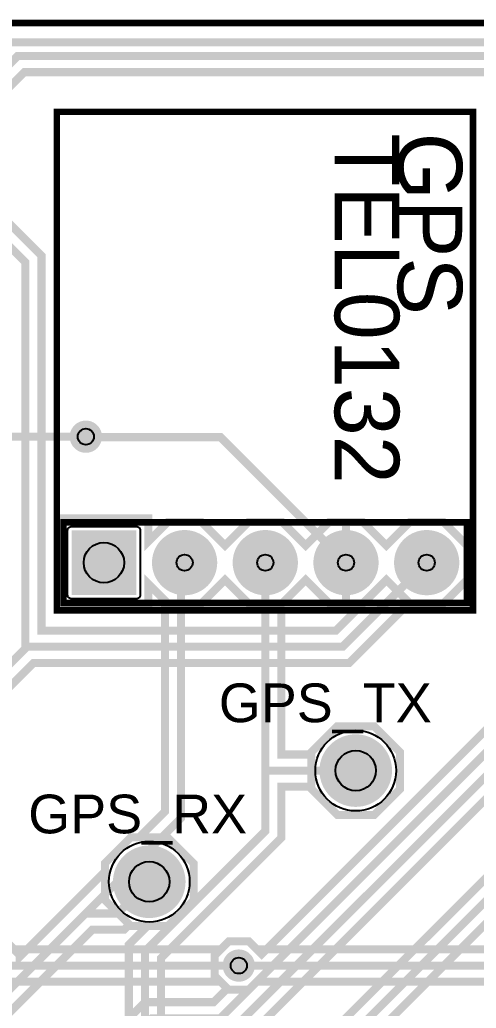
# Model space of a CAD drawing. Header units: centimetres. Extents: x -4.52 to 4.4, y -4.62 to 1.06.
# Drawn here: x -2.508 to -1.071, y -2.048 to 1.064 of the extents above; entities that cross this region are included whole.
import ezdxf

# ---------------------------------------------------------------- set-up
doc = ezdxf.new("R2010")
doc.units = ezdxf.units.CM
doc.layers.get('0').update_dxf_attribs({"linetype": 'CONTINUOUS'})
for name, color, linetype in [('2', 2, 'CONTINUOUS'), ('3', 3, 'CONTINUOUS'), ('4', 4, 'CONTINUOUS'), ('6', 6, 'CONTINUOUS'), ('7', 7, 'CONTINUOUS')]:
    doc.layers.add(name, color=color, linetype=linetype)

# ---------------------------------------------------------------- blocks, each defined once
blk = doc.blocks.new('EPAD')
at = {"const_width": 0.5}
blk.add_lwpolyline([(-0.25, 0, 1), (0.25, 0, 1)], format="xyb", close=True, dxfattribs=at)
blk = doc.blocks.new('RPAD')
blk.add_trace([(-0.5, -0.5), (-0.5, 0.5), (0.5, -0.5), (0.5, 0.5)])

msp = doc.modelspace()

# ---------------------------------------------------------------- linework, layer by layer
at = {"const_width": 0.0254}
for points in [[(2.227646, -4.54914), (-4.44754, -4.54914), (-4.44754, 0.99314), (2.192161, 0.99314), (2.227646, -4.54914)], [(-2.312711, -0.280336), (-2.286409, -0.280336), (-2.26781, -0.261737), (-2.26781, -0.235435), (-2.286409, -0.216836), (-2.312711, -0.216836), (-2.33131, -0.235435), (-2.33131, -0.261737), (-2.312711, -0.280336)], [(-2.29956, -0.248586), (-2.716699, -0.248586)], [(-2.552717, -1.835811), (-2.508081, -1.880447), (-2.508081, -1.886199), (-2.239699, -1.617817), (-2.239699, -1.592135), (-2.157865, -1.510301), (-2.132183, -1.510301), (-2.050799, -1.428917), (-2.050799, -0.76426), (-2.103001, -0.712058), (-2.103001, -0.784899), (-2.382399, -0.784899), (-2.382399, -0.505501), (-2.103001, -0.505501), (-2.103001, -0.578342)], [(-2.103001, -0.578342), (-2.04176, -0.517101), (-1.93564, -0.517101), (-1.8617, -0.591041), (-1.78776, -0.517101), (-1.68164, -0.517101), (-1.6077, -0.591041), (-1.53376, -0.517101), (-1.42764, -0.517101), (-1.3537, -0.591041), (-1.27976, -0.517101), (-1.17364, -0.517101), (-1.098601, -0.59214), (-1.098601, -0.69826), (-1.17364, -0.773299), (-1.27976, -0.773299), (-1.3537, -0.699359), (-1.42764, -0.773299), (-1.53376, -0.773299), (-1.6077, -0.699359), (-1.68164, -0.773299), (-1.683901, -0.773299), (-1.683901, -1.249201), (-1.589699, -1.249201), (-1.589699, -1.242135), (-1.507865, -1.160301), (-1.392135, -1.160301), (-1.310301, -1.242135), (-1.310301, -1.357865), (-1.392135, -1.439699), (-1.507865, -1.439699), (-1.589699, -1.357865), (-1.589699, -1.350799), (-1.683901, -1.350799), (-1.683901, -1.511442), (-2.062724, -1.890265), (-2.062724, -2.106361)], [(-1.4807, -0.529801), (-1.4807, -0.6452)], [(-1.9887, -0.6452), (-2, -0.6565), (-2, -1.449958), (-2.300021, -1.749979), (-2.597182, -2.04714), (-2.597182, -3.077919), (-2.995488, -3.476225), (-2.995488, -3.478032)], [(-1.7347, -0.6452), (-1.7347, -1.305423), (-1.7347, -1.490401), (-2.113523, -1.869224), (-2.113523, -2.898387), (-2.702972, -3.487836)], [(-1.4807, -0.760599), (-1.4807, -0.6452)], [(-1.45, -1.3), (-1.729277, -1.3), (-1.7347, -1.305423)], [(-2.1, -1.65), (-2.199979, -1.749979), (-2.300021, -1.749979)], [(-2.157865, -1.789699), (-2.105838, -1.789699), (-2.164322, -1.848183), (-2.164322, -2.106361), (-2.546383, -2.106361), (-2.546383, -2.068181), (-2.27898, -1.800778), (-2.178938, -1.800778), (-2.162862, -1.784702), (-2.157865, -1.789699)], [(1.432928, -1.964769), (-1.761269, -1.964769), (-1.786669, -1.990169), (-1.849795, -1.990169), (-1.894431, -1.945533), (-1.894431, -1.882407), (-1.849795, -1.837771), (-1.786669, -1.837771), (-1.761269, -1.863172), (-0.68459, -1.863172)], [(-1.818232, -1.91397), (1.45397, -1.91397), (1.52, -1.98)]]:
    msp.add_lwpolyline(points, dxfattribs=at)
for centre, radius in [((-2.29956, -0.248586), 0.0254), ((-2.2427, -0.6452), 0.0635), ((-1.9887, -0.6452), 0.0254), ((-1.7347, -0.6452), 0.0254), ((-1.4807, -0.6452), 0.0254), ((-1.2267, -0.6452), 0.0254), ((-1.45, -1.3), 0.0635), ((-2.1, -1.65), 0.0635), ((-1.818232, -1.91397), 0.0254)]:
    msp.add_circle(centre, radius)
at = {"layer": '2', "const_width": 0.02032}
for points in [[(-2.39104, -0.79548), (-1.08104, -0.79548), (-1.08104, 0.77452), (-2.39104, 0.77452), (-2.39104, -0.79548)], [(-2.39104, -0.79548), (-1.08104, -0.79548), (-1.08104, 0.77452), (-2.39104, 0.77452), (-2.39104, -0.79548)], [(-2.39104, -0.79548), (-1.08104, -0.79548), (-1.08104, 0.77452), (-2.39104, 0.77452), (-2.39104, -0.79548)], [(-2.3697, -0.7722), (-1.0997, -0.7722), (-1.0997, -0.5182), (-2.3697, -0.5182), (-2.3697, -0.7722)], [(-2.3697, -0.7722), (-1.0997, -0.7722), (-1.0997, -0.5182), (-2.3697, -0.5182), (-2.3697, -0.7722)], [(-2.3697, -0.7722), (-1.0997, -0.7722), (-1.0997, -0.5182), (-2.3697, -0.5182), (-2.3697, -0.7722)]]:
    msp.add_lwpolyline(points, dxfattribs=at)
at = {"layer": '3'}
for centre, radius in [((-1.45, -1.3), 0.127), ((-1.45, -1.3), 0.127), ((-1.45, -1.3), 0.127), ((-1.45, -1.3), 0.0635), ((-1.45, -1.3), 0.0635), ((-1.45, -1.3), 0.0635), ((-2.1, -1.65), 0.127), ((-2.1, -1.65), 0.127), ((-2.1, -1.65), 0.127), ((-2.1, -1.65), 0.0635), ((-2.1, -1.65), 0.0635), ((-2.1, -1.65), 0.0635)]:
    msp.add_circle(centre, radius, dxfattribs=at)
at = {"layer": '4', "const_width": 0.02032}
msp.add_lwpolyline([(-4.5085, -4.6101), (4.3902, -4.6101), (4.3902, 1.0541), (-4.5085, 1.0541), (-4.5085, -4.6101)], dxfattribs=at)
msp.add_lwpolyline([(-4.5085, -4.6101), (4.3902, -4.6101), (4.3902, 1.0541), (-4.5085, 1.0541), (-4.5085, -4.6101)], dxfattribs=at)
msp.add_lwpolyline([(-4.5085, -4.6101), (4.3902, -4.6101), (4.3902, 1.0541), (-4.5085, 1.0541), (-4.5085, -4.6101)], dxfattribs=at)
at = {"layer": '6'}
msp.add_lwpolyline([(-2.3443, -0.5309), (-2.1411, -0.5309), (-2.138541, -0.531158), (-2.136157, -0.531898), (-2.134, -0.533069), (-2.13212, -0.53462), (-2.130569, -0.5365), (-2.129398, -0.538657), (-2.128658, -0.541041), (-2.1284, -0.5436), (-2.1284, -0.7468), (-2.128658, -0.749359), (-2.129398, -0.751743), (-2.130569, -0.7539), (-2.13212, -0.75578), (-2.134, -0.757331), (-2.136157, -0.758502), (-2.138541, -0.759242), (-2.1411, -0.7595), (-2.3443, -0.7595), (-2.346859, -0.759242), (-2.349243, -0.758502), (-2.3514, -0.757331), (-2.35328, -0.75578), (-2.354831, -0.7539), (-2.356002, -0.751743), (-2.356742, -0.749359), (-2.357, -0.7468), (-2.357, -0.5436), (-2.356742, -0.541041), (-2.356002, -0.538657), (-2.354831, -0.5365), (-2.35328, -0.53462), (-2.3514, -0.533069), (-2.349243, -0.531898), (-2.346859, -0.531158), (-2.3443, -0.5309)], close=True, dxfattribs=at)
at = {"layer": '7', "const_width": 0.0254}
for points in [[(-2.82686, 0.63754), (-2.5144, 0.95), (-0.60964, 0.95), (-0.4191, 0.75946)], [(-2.737961, 0.654599), (-2.493359, 0.899201), (-0.630681, 0.899201)], [(-2.82686, 0.63754), (-2.49, 0.30068), (-2.49, -0.9152), (-2.7813, -1.2065), (-2.65, -1.3378), (-2.65, -1.76), (-2.9, -2.01), (-3.069999, -2.01), (-3.226969, -2.16697), (-3.226969, -2.269242), (-3.238, -2.422)], [(-2.692401, -1.189441), (-2.463758, -0.960799), (-1.470459, -0.960799), (-1.28136, -0.7717), (-1.27976, -0.773299), (-1.17364, -0.773299), (-1.098601, -0.69826), (-1.098601, -0.59214), (-1.17364, -0.517101), (-1.27976, -0.517101), (-1.3537, -0.591041), (-1.42764, -0.517101), (-1.53376, -0.517101), (-1.6077, -0.591041), (-1.68164, -0.517101), (-1.78776, -0.517101), (-1.8617, -0.591041), (-1.93564, -0.517101), (-2.04176, -0.517101), (-2.103001, -0.578342), (-2.103001, -0.505501), (-2.382399, -0.505501), (-2.382399, -0.784899), (-2.103001, -0.784899), (-2.103001, -0.712058), (-2.04176, -0.773299), (-1.93564, -0.773299), (-1.8617, -0.699359), (-1.78776, -0.773299), (-1.68164, -0.773299), (-1.6077, -0.699359), (-1.53376, -0.773299), (-1.42764, -0.773299), (-1.353701, -0.69936), (-1.3532, -0.69986), (-1.512541, -0.859201), (-2.439201, -0.859201), (-2.439201, 0.321721), (-2.737961, 0.620481)], [(-2.312711, -0.280336), (-2.286409, -0.280336), (-2.26781, -0.261737), (-2.26781, -0.235435), (-2.286409, -0.216836), (-2.312711, -0.216836), (-2.33131, -0.235435), (-2.33131, -0.261737), (-2.312711, -0.280336)], [(-1.4807, -0.6452), (-1.8759, -0.25), (-2.29956, -0.25), (-2.29956, -0.248586)], [(-1.4807, -0.529801), (-1.4807, -0.6452)], [(-2.49, -0.9152), (-2.4848, -0.91), (-1.4915, -0.91), (-1.2267, -0.6452)], [(-1.4807, -0.760599), (-1.4807, -0.6452)], [(-0.54229, -0.67395), (-1.74639, -1.87805), (-1.786669, -1.837771), (-1.849795, -1.837771), (-1.875195, -1.863171), (-2.525357, -1.863171), (-2.552717, -1.835811), (-2.615843, -1.835811), (-2.660479, -1.880447), (-2.660479, -1.943573), (-2.615843, -1.988209), (-2.552717, -1.988209), (-2.529277, -1.964769), (-1.875195, -1.964769), (-1.854152, -1.985812), (-1.897541, -2.029201), (-2.113066, -2.029201), (-2.190226, -2.106361)], [(-2.2347, -2.422), (-2.2347, -2.222675), (-2.092025, -2.08), (-1.8765, -2.08), (-0.521249, -0.724749), (-0.355599, -0.724749)], [(-1.9807, -2.422), (-1.9807, -2.257976), (-0.542724, -0.82), (-0.28, -0.82), (-0.185, -0.725)], [(-1.757245, -2.106361), (-0.521683, -0.870799)], [(-1.507865, -1.439699), (-1.392135, -1.439699), (-1.310301, -1.357865), (-1.310301, -1.242135), (-1.392135, -1.160301), (-1.507865, -1.160301), (-1.589699, -1.242135), (-1.589699, -1.357865), (-1.507865, -1.439699)], [(-2.157865, -1.789699), (-2.042135, -1.789699), (-1.960301, -1.707865), (-1.960301, -1.592135), (-2.042135, -1.510301), (-2.157865, -1.510301), (-2.239699, -1.592135), (-2.239699, -1.707865), (-2.157865, -1.789699)], [(-1.4727, -2.422), (-1.4407, -2.39), (-1.47, -2.39), (-1.47, -2.14), (-0.998217, -1.668217), (-0.076877, -1.668217), (0.04482, -1.54652)], [(-1.019258, -1.617418), (-1.508201, -2.106361), (-1.593839, -2.106361), (-1.593839, -2.737639), (-1.351561, -2.737639), (-1.351561, -2.106361), (-1.364521, -2.106361), (-0.977176, -1.719016)], [(-2.58428, -1.91201), (-2.58232, -1.91397), (-1.818232, -1.91397)]]:
    msp.add_lwpolyline(points, dxfattribs=at)

# ---------------------------------------------------------------- block references
for name, p, xscale, yscale in [('EPAD', (-2.29956, -0.248586), 0.0762, 0.0762), ('RPAD', (-2.2427, -0.6452), 0.2032, 0.2032), ('EPAD', (-1.9887, -0.6452), 0.18, 0.18), ('EPAD', (-1.7347, -0.6452), 0.18, 0.18), ('EPAD', (-1.4807, -0.6452), 0.18, 0.18), ('EPAD', (-1.2267, -0.6452), 0.18, 0.18), ('EPAD', (-1.45, -1.3), 0.2032, 0.2032), ('EPAD', (-2.1, -1.65), 0.2032, 0.2032), ('EPAD', (-1.818232, -1.91397), 0.0762, 0.0762)]:
    msp.add_blockref(name, p, dxfattribs=dict(xscale=xscale, yscale=yscale))
at = {"layer": '6'}
for p, xscale, yscale in [((-2.29956, -0.248586), 0.1016, 0.1016), ((-1.9887, -0.6452), 0.2054, 0.2054), ((-1.7347, -0.6452), 0.2054, 0.2054), ((-1.4807, -0.6452), 0.2054, 0.2054), ((-1.2267, -0.6452), 0.2054, 0.2054), ((-1.45, -1.3), 0.2286, 0.2286), ((-2.1, -1.65), 0.2286, 0.2286), ((-1.818232, -1.91397), 0.1016, 0.1016)]:
    msp.add_blockref('EPAD', p, dxfattribs=dict(at, xscale=xscale, yscale=yscale))

# ---------------------------------------------------------------- texts
at = {"layer": '3'}
for s, p in [('TEL0132', (-1.51626, 0.70608)), ('TEL0132', (-1.51626, 0.70608)), ('TEL0132', (-1.51626, 0.70608)), ('GPS', (-1.31814, 0.70862)), ('GPS', (-1.31814, 0.70862)), ('GPS', (-1.31814, 0.70862))]:
    msp.add_text(s, height=0.2032, rotation=-90, dxfattribs=at).set_placement(p)
at = {"layer": '3', "width": 1.041667}
for s, p in [('GPS_TX', (-1.881, -1.1476)), ('GPS_TX', (-1.881, -1.1476)), ('GPS_TX', (-1.881, -1.1476)), ('GPS_RX', (-2.481, -1.4976)), ('GPS_RX', (-2.481, -1.4976)), ('GPS_RX', (-2.481, -1.4976))]:
    msp.add_text(s, height=0.12192, dxfattribs=at).set_placement(p)

doc.saveas('drawing.dxf')
